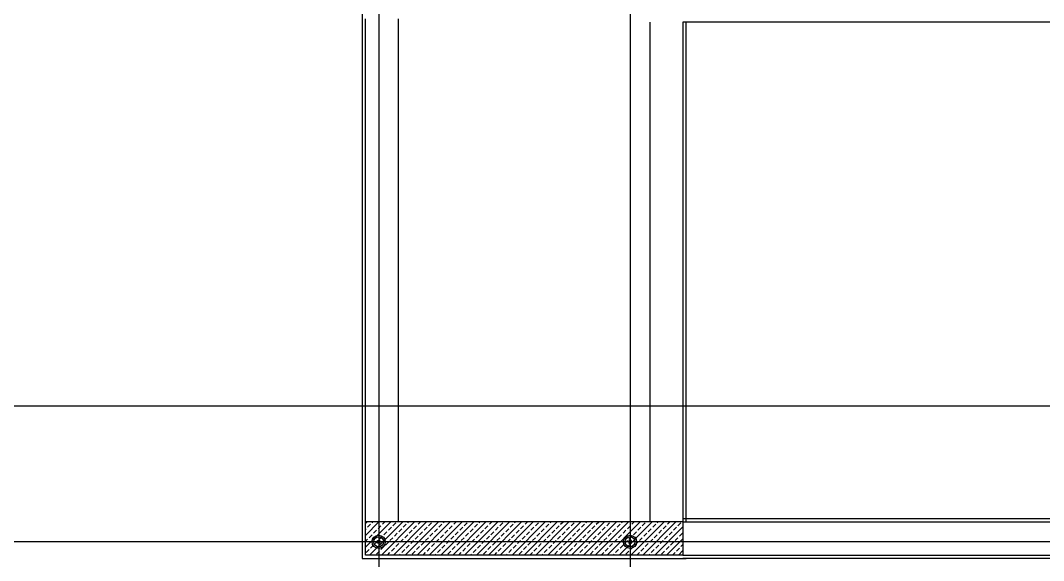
# Model space of a CAD drawing. Header units: millimetres. Extents: x 43168.9 to 43194.6, y -25545.1 to -25543.4.
# Drawn here: x 43174.2707 to 43174.4254, y -25544.5517 to -25544.4702 of the extents above; entities that cross this region are included whole.
import ezdxf

# ---------------------------------------------------------------- set-up
doc = ezdxf.new("R2010")
doc.units = ezdxf.units.MM
doc.header["$LTSCALE"] = 200
doc.linetypes.add('DASHDOT', pattern=[1, 0.5, -0.25, 0, -0.25])
doc.linetypes.add('DASHDOT2', pattern=[0.5, 0.25, -0.125, 0, -0.125])
for name, color, linetype in [('aks_sgh', 5, 'DASHDOT2'), ('duv_sgh', 4, 'Continuous'), ('kesitcizgisi_sgh', 22, 'Continuous'), ('kolon-b.a_sgh', 6, 'Continuous'), ('siva_sgh', 145, 'Continuous'), ('tarama-betonarme_sgh', 223, 'Continuous')]:
    doc.layers.add(name, color=color, linetype=linetype)

msp = doc.modelspace()

# ---------------------------------------------------------------- hatches: boundary and pattern name
h = msp.add_hatch(color=256)
edge = h.paths.add_edge_path()
edge.add_arc((43174.32488, -25544.54892), 0.001, 0, 360)
edge = h.paths.add_edge_path(flags=16)
edge.add_arc((43174.32488, -25544.54892), 0.00075, 0, 360)
h = msp.add_hatch(color=256)
edge = h.paths.add_edge_path()
edge.add_arc((43174.36288, -25544.54892), 0.001, 0, 360)
edge = h.paths.add_edge_path(flags=16)
edge.add_arc((43174.36288, -25544.54892), 0.00075, 0, 360)

# ---------------------------------------------------------------- linework, layer by layer
at = {"color": 0, "linetype": 'ByBlock', "lineweight": -2}
for p, q in [((43174.32468, -25544.54912), (43174.32468, -25544.54872)), ((43174.32468, -25544.54872), (43174.32508, -25544.54872)), ((43174.32508, -25544.54912), (43174.32468, -25544.54912)), ((43174.32481, -25544.54885), (43174.32495, -25544.54899)), ((43174.32481, -25544.54899), (43174.32495, -25544.54885)), ((43174.32508, -25544.54872), (43174.32508, -25544.54912)), ((43174.36308, -25544.54872), (43174.36268, -25544.54872)), ((43174.36268, -25544.54872), (43174.36268, -25544.54912)), ((43174.36268, -25544.54912), (43174.36308, -25544.54912)), ((43174.36295, -25544.54885), (43174.36281, -25544.54899)), ((43174.36295, -25544.54899), (43174.36281, -25544.54885)), ((43174.36308, -25544.54912), (43174.36308, -25544.54872))]:
    msp.add_line(p, q, dxfattribs=at)
at = {"color": 0, "linetype": 'Continuous', "lineweight": -2}
for centre, radius in [((43174.32488, -25544.54892), 0.001), ((43174.32488, -25544.54892), 0.00075), ((43174.36288, -25544.54892), 0.001), ((43174.36288, -25544.54892), 0.00075)]:
    msp.add_circle(centre, radius, dxfattribs=at)
at = {"layer": 'aks_sgh'}
for p, q in [((43174.32488, -25543.74092), (43174.32488, -25544.60992)), ((43174.36288, -25543.74092), (43174.36288, -25544.60992)), ((43174.62688, -25544.54892), (43173.82488, -25544.54892))]:
    msp.add_line(p, q, dxfattribs=at)
at = {"layer": 'duv_sgh'}
for p, q in [((43174.32288, -25544.54592), (43174.32288, -25544.46992)), ((43174.32788, -25544.54592), (43174.32788, -25544.46992)), ((43174.36588, -25544.47042), (43174.36588, -25544.54592)), ((43174.37088, -25544.47042), (43174.37088, -25544.54592)), ((43174.37088, -25544.54592), (43174.55488, -25544.54592)), ((43174.37088, -25544.55092), (43174.55988, -25544.55092))]:
    msp.add_line(p, q, dxfattribs=at)
at = {"layer": 'kesitcizgisi_sgh', "linetype": 'DASHDOT'}
msp.add_line((43173.86963, -25544.52837), (43174.58213, -25544.52837), dxfattribs=at)
at = {"layer": 'kolon-b.a_sgh'}
for p, q in [((43174.37088, -25544.54592), (43174.32288, -25544.54592)), ((43174.32288, -25544.55092), (43174.32288, -25544.54592)), ((43174.37088, -25544.54592), (43174.37088, -25544.55092)), ((43174.37088, -25544.55092), (43174.32288, -25544.55092))]:
    msp.add_line(p, q, dxfattribs=at)
at = {"layer": 'siva_sgh'}
for p, q in [((43174.32238, -25544.46692), (43174.32238, -25544.55142)), ((43174.56038, -25544.47042), (43174.37088, -25544.47042)), ((43174.37138, -25544.54592), (43174.37138, -25544.47042)), ((43174.37088, -25544.54542), (43174.56038, -25544.54542)), ((43174.32238, -25544.55142), (43174.37138, -25544.55142)), ((43174.56038, -25544.55142), (43174.37088, -25544.55142))]:
    msp.add_line(p, q, dxfattribs=at)
at = {"layer": 'tarama-betonarme_sgh'}
for p, q in [((43174.32288, -25544.54616), (43174.32312, -25544.54592)), ((43174.32288, -25544.54796), (43174.32492, -25544.54592)), ((43174.32288, -25544.54975), (43174.32671, -25544.54592)), ((43174.32288, -25544.54706), (43174.32298, -25544.54695)), ((43174.32321, -25544.54673), (43174.32366, -25544.54628)), ((43174.32351, -25544.55092), (43174.32851, -25544.54592)), ((43174.32388, -25544.54606), (43174.32402, -25544.54592)), ((43174.32478, -25544.54695), (43174.32523, -25544.54651)), ((43174.3253, -25544.55092), (43174.3303, -25544.54592)), ((43174.32545, -25544.54628), (43174.32581, -25544.54592)), ((43174.32635, -25544.54718), (43174.3268, -25544.54673)), ((43174.32702, -25544.54651), (43174.32747, -25544.54606)), ((43174.3271, -25544.55092), (43174.3321, -25544.54592)), ((43174.32792, -25544.5474), (43174.32837, -25544.54695)), ((43174.3286, -25544.54673), (43174.32904, -25544.54628)), ((43174.3289, -25544.55092), (43174.3339, -25544.54592)), ((43174.32927, -25544.54606), (43174.32941, -25544.54592)), ((43174.33017, -25544.54695), (43174.33062, -25544.54651)), ((43174.33069, -25544.55092), (43174.33569, -25544.54592)), ((43174.33084, -25544.54628), (43174.3312, -25544.54592)), ((43174.33174, -25544.54718), (43174.33219, -25544.54673)), ((43174.33241, -25544.54651), (43174.33286, -25544.54606)), ((43174.33249, -25544.55092), (43174.33749, -25544.54592)), ((43174.33331, -25544.5474), (43174.33376, -25544.54695)), ((43174.33398, -25544.54673), (43174.33443, -25544.54628)), ((43174.33428, -25544.55092), (43174.33928, -25544.54592)), ((43174.33466, -25544.54606), (43174.33479, -25544.54592)), ((43174.33556, -25544.54695), (43174.336, -25544.54651)), ((43174.33608, -25544.55092), (43174.34108, -25544.54592)), ((43174.33623, -25544.54628), (43174.33659, -25544.54592)), ((43174.33713, -25544.54718), (43174.33758, -25544.54673)), ((43174.3378, -25544.54651), (43174.33825, -25544.54606)), ((43174.33788, -25544.55092), (43174.34288, -25544.54592)), ((43174.3387, -25544.5474), (43174.33915, -25544.54695)), ((43174.33937, -25544.54673), (43174.33982, -25544.54628)), ((43174.33967, -25544.55092), (43174.34467, -25544.54592)), ((43174.34005, -25544.54606), (43174.34018, -25544.54592)), ((43174.34094, -25544.54695), (43174.34139, -25544.54651)), ((43174.34147, -25544.55092), (43174.34647, -25544.54592)), ((43174.34162, -25544.54628), (43174.34198, -25544.54592)), ((43174.34252, -25544.54718), (43174.34296, -25544.54673)), ((43174.34319, -25544.54651), (43174.34364, -25544.54606)), ((43174.34326, -25544.55092), (43174.34826, -25544.54592)), ((43174.34409, -25544.5474), (43174.34454, -25544.54695)), ((43174.34476, -25544.54673), (43174.34521, -25544.54628)), ((43174.34506, -25544.55092), (43174.35006, -25544.54592)), ((43174.34543, -25544.54606), (43174.34557, -25544.54592)), ((43174.34633, -25544.54695), (43174.34678, -25544.54651)), ((43174.34686, -25544.55092), (43174.35186, -25544.54592)), ((43174.34701, -25544.54628), (43174.34737, -25544.54592)), ((43174.3479, -25544.54718), (43174.34835, -25544.54673)), ((43174.34858, -25544.54651), (43174.34903, -25544.54606)), ((43174.34865, -25544.55092), (43174.35365, -25544.54592)), ((43174.34947, -25544.5474), (43174.34992, -25544.54695)), ((43174.35015, -25544.54673), (43174.3506, -25544.54628)), ((43174.35045, -25544.55092), (43174.35545, -25544.54592)), ((43174.35082, -25544.54606), (43174.35096, -25544.54592)), ((43174.35172, -25544.54695), (43174.35217, -25544.54651)), ((43174.35224, -25544.55092), (43174.35724, -25544.54592)), ((43174.35239, -25544.54628), (43174.35275, -25544.54592)), ((43174.35329, -25544.54718), (43174.35374, -25544.54673)), ((43174.35396, -25544.54651), (43174.35441, -25544.54606)), ((43174.35404, -25544.55092), (43174.35904, -25544.54592)), ((43174.35486, -25544.5474), (43174.35531, -25544.54695)), ((43174.35554, -25544.54673), (43174.35599, -25544.54628)), ((43174.35584, -25544.55092), (43174.36084, -25544.54592)), ((43174.35621, -25544.54606), (43174.35635, -25544.54592)), ((43174.35711, -25544.54695), (43174.35756, -25544.54651)), ((43174.35763, -25544.55092), (43174.36263, -25544.54592)), ((43174.35778, -25544.54628), (43174.35814, -25544.54592)), ((43174.35868, -25544.54718), (43174.35913, -25544.54673)), ((43174.35935, -25544.54651), (43174.3598, -25544.54606)), ((43174.35943, -25544.55092), (43174.36443, -25544.54592)), ((43174.36025, -25544.5474), (43174.3607, -25544.54695)), ((43174.36092, -25544.54673), (43174.36137, -25544.54628)), ((43174.36123, -25544.55092), (43174.36623, -25544.54592)), ((43174.3616, -25544.54606), (43174.36173, -25544.54592)), ((43174.3625, -25544.54695), (43174.36295, -25544.54651)), ((43174.36302, -25544.55092), (43174.36802, -25544.54592)), ((43174.36317, -25544.54628), (43174.36353, -25544.54592)), ((43174.36407, -25544.54718), (43174.36452, -25544.54673)), ((43174.36474, -25544.54651), (43174.36519, -25544.54606)), ((43174.36482, -25544.55092), (43174.36982, -25544.54592)), ((43174.36564, -25544.5474), (43174.36609, -25544.54695)), ((43174.36631, -25544.54673), (43174.36676, -25544.54628)), ((43174.36661, -25544.55092), (43174.37088, -25544.54665)), ((43174.36699, -25544.54606), (43174.36712, -25544.54592)), ((43174.36788, -25544.54695), (43174.36833, -25544.54651)), ((43174.36856, -25544.54628), (43174.36892, -25544.54592)), ((43174.36946, -25544.54718), (43174.3699, -25544.54673)), ((43174.37013, -25544.54651), (43174.37058, -25544.54606)), ((43174.32288, -25544.54885), (43174.32321, -25544.54853)), ((43174.32343, -25544.5483), (43174.32388, -25544.54785)), ((43174.32411, -25544.54763), (43174.32455, -25544.54718)), ((43174.325, -25544.54853), (43174.32545, -25544.54808)), ((43174.32568, -25544.54785), (43174.32613, -25544.5474)), ((43174.32658, -25544.54875), (43174.32702, -25544.5483)), ((43174.32725, -25544.54808), (43174.3277, -25544.54763)), ((43174.32815, -25544.54897), (43174.3286, -25544.54853)), ((43174.32882, -25544.5483), (43174.32927, -25544.54785)), ((43174.32949, -25544.54763), (43174.32994, -25544.54718)), ((43174.33039, -25544.54853), (43174.33084, -25544.54808)), ((43174.33107, -25544.54785), (43174.33151, -25544.5474)), ((43174.33196, -25544.54875), (43174.33241, -25544.5483)), ((43174.33264, -25544.54808), (43174.33309, -25544.54763)), ((43174.33353, -25544.54897), (43174.33398, -25544.54853)), ((43174.33421, -25544.5483), (43174.33466, -25544.54785)), ((43174.33488, -25544.54763), (43174.33533, -25544.54718)), ((43174.33578, -25544.54853), (43174.33623, -25544.54808)), ((43174.33645, -25544.54785), (43174.3369, -25544.5474)), ((43174.33735, -25544.54875), (43174.3378, -25544.5483)), ((43174.33803, -25544.54808), (43174.33847, -25544.54763)), ((43174.33892, -25544.54897), (43174.33937, -25544.54853)), ((43174.3396, -25544.5483), (43174.34005, -25544.54785)), ((43174.34027, -25544.54763), (43174.34072, -25544.54718)), ((43174.34117, -25544.54853), (43174.34162, -25544.54808)), ((43174.34184, -25544.54785), (43174.34229, -25544.5474)), ((43174.34274, -25544.54875), (43174.34319, -25544.5483)), ((43174.34341, -25544.54808), (43174.34386, -25544.54763)), ((43174.34431, -25544.54897), (43174.34476, -25544.54853)), ((43174.34498, -25544.5483), (43174.34543, -25544.54785)), ((43174.34566, -25544.54763), (43174.34611, -25544.54718)), ((43174.34656, -25544.54853), (43174.34701, -25544.54808)), ((43174.34723, -25544.54785), (43174.34768, -25544.5474)), ((43174.34813, -25544.54875), (43174.34858, -25544.5483)), ((43174.3488, -25544.54808), (43174.34925, -25544.54763)), ((43174.3497, -25544.54897), (43174.35015, -25544.54853)), ((43174.35037, -25544.5483), (43174.35082, -25544.54785)), ((43174.35105, -25544.54763), (43174.3515, -25544.54718)), ((43174.35194, -25544.54853), (43174.35239, -25544.54808)), ((43174.35262, -25544.54785), (43174.35307, -25544.5474)), ((43174.35352, -25544.54875), (43174.35396, -25544.5483)), ((43174.35419, -25544.54808), (43174.35464, -25544.54763)), ((43174.35509, -25544.54897), (43174.35554, -25544.54853)), ((43174.35576, -25544.5483), (43174.35621, -25544.54785)), ((43174.35643, -25544.54763), (43174.35688, -25544.54718)), ((43174.35733, -25544.54853), (43174.35778, -25544.54808)), ((43174.35801, -25544.54785), (43174.35846, -25544.5474)), ((43174.3589, -25544.54875), (43174.35935, -25544.5483)), ((43174.35958, -25544.54808), (43174.36003, -25544.54763)), ((43174.36048, -25544.54897), (43174.36092, -25544.54853)), ((43174.36115, -25544.5483), (43174.3616, -25544.54785)), ((43174.36182, -25544.54763), (43174.36227, -25544.54718)), ((43174.36272, -25544.54853), (43174.36317, -25544.54808)), ((43174.36339, -25544.54785), (43174.36384, -25544.5474)), ((43174.36429, -25544.54875), (43174.36474, -25544.5483)), ((43174.36497, -25544.54808), (43174.36541, -25544.54763)), ((43174.36586, -25544.54897), (43174.36631, -25544.54853)), ((43174.36654, -25544.5483), (43174.36699, -25544.54785)), ((43174.36721, -25544.54763), (43174.36766, -25544.54718)), ((43174.36811, -25544.54853), (43174.36856, -25544.54808)), ((43174.36841, -25544.55092), (43174.37088, -25544.54845)), ((43174.36878, -25544.54785), (43174.36923, -25544.5474)), ((43174.36968, -25544.54875), (43174.37013, -25544.5483)), ((43174.37035, -25544.54808), (43174.3708, -25544.54763)), ((43174.32366, -25544.54987), (43174.32411, -25544.54942)), ((43174.32433, -25544.5492), (43174.32478, -25544.54875)), ((43174.32523, -25544.5501), (43174.32568, -25544.54965)), ((43174.3259, -25544.54942), (43174.32635, -25544.54897)), ((43174.3268, -25544.55032), (43174.32725, -25544.54987)), ((43174.32747, -25544.54965), (43174.32792, -25544.5492)), ((43174.32904, -25544.54987), (43174.32949, -25544.54942)), ((43174.32972, -25544.5492), (43174.33017, -25544.54875)), ((43174.33062, -25544.5501), (43174.33107, -25544.54965)), ((43174.33129, -25544.54942), (43174.33174, -25544.54897)), ((43174.33219, -25544.55032), (43174.33264, -25544.54987)), ((43174.33286, -25544.54965), (43174.33331, -25544.5492)), ((43174.33443, -25544.54987), (43174.33488, -25544.54942)), ((43174.33511, -25544.5492), (43174.33556, -25544.54875)), ((43174.336, -25544.5501), (43174.33645, -25544.54965)), ((43174.33668, -25544.54942), (43174.33713, -25544.54897)), ((43174.33758, -25544.55032), (43174.33803, -25544.54987)), ((43174.33825, -25544.54965), (43174.3387, -25544.5492)), ((43174.33982, -25544.54987), (43174.34027, -25544.54942)), ((43174.34049, -25544.5492), (43174.34094, -25544.54875)), ((43174.34139, -25544.5501), (43174.34184, -25544.54965)), ((43174.34207, -25544.54942), (43174.34252, -25544.54897)), ((43174.34296, -25544.55032), (43174.34341, -25544.54987)), ((43174.34364, -25544.54965), (43174.34409, -25544.5492)), ((43174.34521, -25544.54987), (43174.34566, -25544.54942)), ((43174.34588, -25544.5492), (43174.34633, -25544.54875)), ((43174.34678, -25544.5501), (43174.34723, -25544.54965)), ((43174.34745, -25544.54942), (43174.3479, -25544.54897)), ((43174.34835, -25544.55032), (43174.3488, -25544.54987)), ((43174.34903, -25544.54965), (43174.34947, -25544.5492)), ((43174.3506, -25544.54987), (43174.35105, -25544.54942)), ((43174.35127, -25544.5492), (43174.35172, -25544.54875)), ((43174.35217, -25544.5501), (43174.35262, -25544.54965)), ((43174.35284, -25544.54942), (43174.35329, -25544.54897)), ((43174.35374, -25544.55032), (43174.35419, -25544.54987)), ((43174.35441, -25544.54965), (43174.35486, -25544.5492)), ((43174.35599, -25544.54987), (43174.35643, -25544.54942)), ((43174.35666, -25544.5492), (43174.35711, -25544.54875)), ((43174.35756, -25544.5501), (43174.35801, -25544.54965)), ((43174.35823, -25544.54942), (43174.35868, -25544.54897)), ((43174.35913, -25544.55032), (43174.35958, -25544.54987)), ((43174.3598, -25544.54965), (43174.36025, -25544.5492)), ((43174.36137, -25544.54987), (43174.36182, -25544.54942)), ((43174.36205, -25544.5492), (43174.3625, -25544.54875)), ((43174.36295, -25544.5501), (43174.36339, -25544.54965)), ((43174.36362, -25544.54942), (43174.36407, -25544.54897)), ((43174.36452, -25544.55032), (43174.36497, -25544.54987)), ((43174.36519, -25544.54965), (43174.36564, -25544.5492)), ((43174.36676, -25544.54987), (43174.36721, -25544.54942)), ((43174.36744, -25544.5492), (43174.36788, -25544.54875)), ((43174.36833, -25544.5501), (43174.36878, -25544.54965)), ((43174.36901, -25544.54942), (43174.36946, -25544.54897)), ((43174.3699, -25544.55032), (43174.37035, -25544.54987)), ((43174.37058, -25544.54965), (43174.37088, -25544.54935)), ((43174.32298, -25544.55055), (43174.32343, -25544.5501)), ((43174.32455, -25544.55077), (43174.325, -25544.55032)), ((43174.3262, -25544.55092), (43174.32658, -25544.55055)), ((43174.328, -25544.55092), (43174.32815, -25544.55077)), ((43174.32837, -25544.55055), (43174.32882, -25544.5501)), ((43174.32994, -25544.55077), (43174.33039, -25544.55032)), ((43174.33159, -25544.55092), (43174.33196, -25544.55055)), ((43174.33339, -25544.55092), (43174.33353, -25544.55077)), ((43174.33376, -25544.55055), (43174.33421, -25544.5501)), ((43174.33533, -25544.55077), (43174.33578, -25544.55032)), ((43174.33698, -25544.55092), (43174.33735, -25544.55055)), ((43174.33877, -25544.55092), (43174.33892, -25544.55077)), ((43174.33915, -25544.55055), (43174.3396, -25544.5501)), ((43174.34072, -25544.55077), (43174.34117, -25544.55032)), ((43174.34237, -25544.55092), (43174.34274, -25544.55055)), ((43174.34416, -25544.55092), (43174.34431, -25544.55077)), ((43174.34454, -25544.55055), (43174.34498, -25544.5501)), ((43174.34611, -25544.55077), (43174.34656, -25544.55032)), ((43174.34775, -25544.55092), (43174.34813, -25544.55055)), ((43174.34955, -25544.55092), (43174.3497, -25544.55077)), ((43174.34992, -25544.55055), (43174.35037, -25544.5501)), ((43174.3515, -25544.55077), (43174.35194, -25544.55032)), ((43174.35314, -25544.55092), (43174.35352, -25544.55055)), ((43174.35494, -25544.55092), (43174.35509, -25544.55077)), ((43174.35531, -25544.55055), (43174.35576, -25544.5501)), ((43174.35688, -25544.55077), (43174.35733, -25544.55032)), ((43174.35853, -25544.55092), (43174.3589, -25544.55055)), ((43174.36033, -25544.55092), (43174.36048, -25544.55077)), ((43174.3607, -25544.55055), (43174.36115, -25544.5501)), ((43174.36227, -25544.55077), (43174.36272, -25544.55032)), ((43174.36392, -25544.55092), (43174.36429, -25544.55055)), ((43174.36572, -25544.55092), (43174.36586, -25544.55077)), ((43174.36609, -25544.55055), (43174.36654, -25544.5501)), ((43174.36766, -25544.55077), (43174.36811, -25544.55032)), ((43174.36931, -25544.55092), (43174.36968, -25544.55055)), ((43174.37021, -25544.55092), (43174.37088, -25544.55025))]:
    msp.add_line(p, q, dxfattribs=at)

doc.saveas('drawing.dxf')
